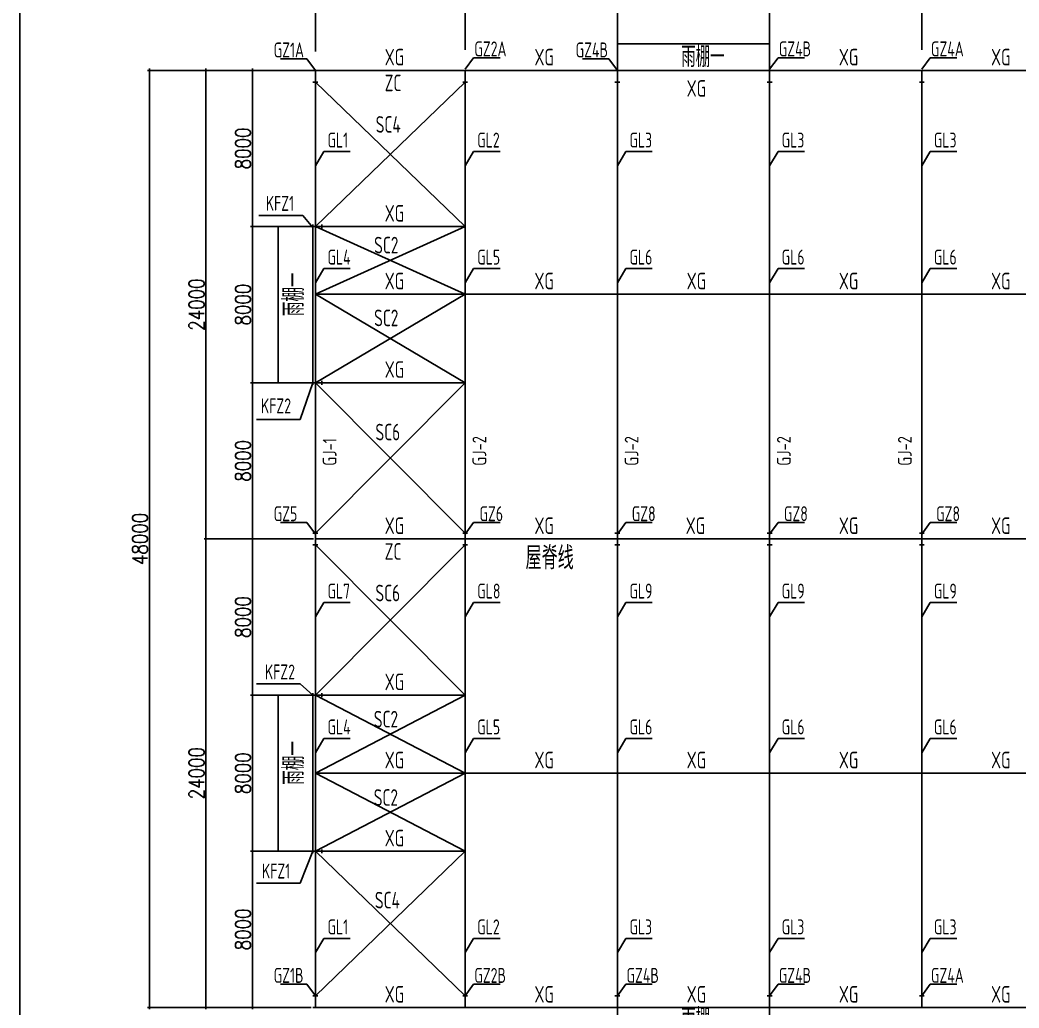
# Model space of a CAD drawing. Header units: millimetres. Extents: x 2451220 to 4527627, y -5186613 to -1639140.
# Drawn here: x 2609030 to 2660226, y -1731868 to -1681263 of the extents above; entities that cross this region are included whole.
import ezdxf

# ---------------------------------------------------------------- set-up
doc = ezdxf.new("R2010")
doc.units = ezdxf.units.MM
doc.header["$LTSCALE"] = 1000
doc.header["$PDMODE"] = 34
doc.layers.add('STAIR', color=2, linetype='Continuous')
doc.styles.add('DIM_FONT', font='simplex.shx', dxfattribs={"width": 0.8, "bigfont": 'hztxt.shx'})
doc.styles.add('TSSD_Label', font='Tssdeng.shx', dxfattribs={"width": 0.7, "bigfont": 'hztxt.shx'})
doc.styles.add('TSSD_Rein', font='Tssdeng.shx', dxfattribs={"width": 0.7, "bigfont": 'hztxt.shx'})
doc.dimstyles.new('WGH(1)', dxfattribs={"dimscale": 1.2, "dimtxt": 100, "dimasz": 0.5, "dimexe": 75, "dimexo": 75, "dimgap": 75, "dimtad": 1, "dimdec": 0, "dimzin": 0, "dimdsep": 46, "dimtxsty": 'DIM_FONT', "dimblk1": '_DIMX', "dimblk2": '_DIMX', "dimsah": 1, "dimcen": 0.09, "dimclrd": 3, "dimclre": 3, "dimclrt": 7, "dimadec": 0, "dimazin": 0, "dimtfac": 1, "dimtdec": 0, "dimtix": 1, "dimtmove": 2, "dimatfit": 3, "dimldrblk": '_DIMX', "dimfxl": 1, "dimtolj": 1, "dimtzin": 0, "dimarcsym": 0})

# ---------------------------------------------------------------- blocks, each defined once
blk = doc.blocks.new('_DIMX')
blk.add_line((-150, 0), (150, 0))
at = {"const_width": 50}
blk.add_lwpolyline([(-70, -70), (70, 70)], dxfattribs=at)
blk = doc.blocks.new('*D311')
at = {"color": 3, "lineweight": -2}
for p, q in [((2624169, -1682882), (2624169, -1680168)), ((2624170, -1680258), (2631844, -1680258)), ((2631844, -1682792), (2631844, -1680168))]:
    blk.add_line(p, q, dxfattribs=at)
at = {"layer": 'Defpoints', "color": 0}
for p in [(2631844, -1680258), (2624169, -1682972), (2631844, -1682882)]:
    blk.add_point(p, dxfattribs=at)
at = {"color": 3, "lineweight": -2, "xscale": 0.6, "yscale": 0.6, "zscale": 0.6, "rotation": 180}
blk.add_blockref('_DIMX', (2624169, -1680258), dxfattribs=at)
at = {"color": 3, "lineweight": -2, "xscale": 0.6, "yscale": 0.6, "zscale": 0.6}
blk.add_blockref('_DIMX', (2631844, -1680258), dxfattribs=at)
at = {"color": 7, "insert": (2628007, -1679778), "char_height": 780, "attachment_point": 5, "style": 'DIM_FONT'}
blk.add_mtext('\\A1;7675', dxfattribs=at)
blk = doc.blocks.new('*D312')
at = {"color": 3, "lineweight": -2}
for p, q in [((2631844, -1682792), (2631844, -1680168)), ((2631845, -1680258), (2639644, -1680258)), ((2639644, -1682792), (2639644, -1680168))]:
    blk.add_line(p, q, dxfattribs=at)
at = {"layer": 'Defpoints', "color": 0}
for p in [(2639644, -1680258), (2631844, -1682882), (2639644, -1682882)]:
    blk.add_point(p, dxfattribs=at)
at = {"color": 3, "lineweight": -2, "xscale": 0.6, "yscale": 0.6, "zscale": 0.6, "rotation": 180}
blk.add_blockref('_DIMX', (2631844, -1680258), dxfattribs=at)
at = {"color": 3, "lineweight": -2, "xscale": 0.6, "yscale": 0.6, "zscale": 0.6}
blk.add_blockref('_DIMX', (2639644, -1680258), dxfattribs=at)
at = {"color": 7, "insert": (2635744, -1679778), "char_height": 780, "attachment_point": 5, "style": 'DIM_FONT'}
blk.add_mtext('\\A1;7800', dxfattribs=at)
blk = doc.blocks.new('*D313')
at = {"color": 3, "lineweight": -2}
for p, q in [((2639644, -1682792), (2639644, -1680168)), ((2639645, -1680258), (2647444, -1680258)), ((2647444, -1682792), (2647444, -1680168))]:
    blk.add_line(p, q, dxfattribs=at)
at = {"layer": 'Defpoints', "color": 0}
for p in [(2647444, -1680258), (2639644, -1682882), (2647444, -1682882)]:
    blk.add_point(p, dxfattribs=at)
at = {"color": 3, "lineweight": -2, "xscale": 0.6, "yscale": 0.6, "zscale": 0.6, "rotation": 180}
blk.add_blockref('_DIMX', (2639644, -1680258), dxfattribs=at)
at = {"color": 3, "lineweight": -2, "xscale": 0.6, "yscale": 0.6, "zscale": 0.6}
blk.add_blockref('_DIMX', (2647444, -1680258), dxfattribs=at)
at = {"color": 7, "insert": (2643544, -1679778), "char_height": 780, "attachment_point": 5, "style": 'DIM_FONT'}
blk.add_mtext('\\A1;7800', dxfattribs=at)
blk = doc.blocks.new('*D314')
at = {"color": 3, "lineweight": -2}
for p, q in [((2647444, -1682792), (2647444, -1680168)), ((2647445, -1680258), (2655244, -1680258)), ((2655244, -1682792), (2655244, -1680168))]:
    blk.add_line(p, q, dxfattribs=at)
at = {"layer": 'Defpoints', "color": 0}
for p in [(2655244, -1680258), (2647444, -1682882), (2655244, -1682882)]:
    blk.add_point(p, dxfattribs=at)
at = {"color": 3, "lineweight": -2, "xscale": 0.6, "yscale": 0.6, "zscale": 0.6, "rotation": 180}
blk.add_blockref('_DIMX', (2647444, -1680258), dxfattribs=at)
at = {"color": 3, "lineweight": -2, "xscale": 0.6, "yscale": 0.6, "zscale": 0.6}
blk.add_blockref('_DIMX', (2655244, -1680258), dxfattribs=at)
at = {"color": 7, "insert": (2651344, -1679778), "char_height": 780, "attachment_point": 5, "style": 'DIM_FONT'}
blk.add_mtext('\\A1;7800', dxfattribs=at)
blk = doc.blocks.new('*D315')
at = {"color": 3, "lineweight": -2}
for p, q in [((2655244, -1682792), (2655244, -1680168)), ((2655245, -1680258), (2663044, -1680258)), ((2663044, -1682792), (2663044, -1680168))]:
    blk.add_line(p, q, dxfattribs=at)
at = {"layer": 'Defpoints', "color": 0}
for p in [(2663044, -1680258), (2655244, -1682882), (2663044, -1682882)]:
    blk.add_point(p, dxfattribs=at)
at = {"color": 3, "lineweight": -2, "xscale": 0.6, "yscale": 0.6, "zscale": 0.6, "rotation": 180}
blk.add_blockref('_DIMX', (2655244, -1680258), dxfattribs=at)
at = {"color": 3, "lineweight": -2, "xscale": 0.6, "yscale": 0.6, "zscale": 0.6}
blk.add_blockref('_DIMX', (2663044, -1680258), dxfattribs=at)
at = {"color": 7, "insert": (2659144, -1679778), "char_height": 780, "attachment_point": 5, "style": 'DIM_FONT'}
blk.add_mtext('\\A1;7800', dxfattribs=at)
blk = doc.blocks.new('*D321')
at = {"color": 3, "lineweight": -2}
for p, q in [((2624079, -1683842), (2620847, -1683842)), ((2620937, -1683842), (2620937, -1691841)), ((2624079, -1691842), (2620847, -1691842))]:
    blk.add_line(p, q, dxfattribs=at)
at = {"layer": 'Defpoints', "color": 0}
for p in [(2624169, -1683842), (2620937, -1691842), (2624169, -1691842)]:
    blk.add_point(p, dxfattribs=at)
at = {"color": 3, "lineweight": -2, "xscale": 0.6, "yscale": 0.6, "zscale": 0.6}
for p, rotation in [((2620937, -1683842), 90), ((2620937, -1691842), 270)]:
    blk.add_blockref('_DIMX', p, dxfattribs=dict(at, rotation=rotation))
at = {"color": 7, "insert": (2620457, -1687842), "char_height": 780, "attachment_point": 5, "rotation": 90, "style": 'DIM_FONT'}
blk.add_mtext('\\A1;8000', dxfattribs=at)
blk = doc.blocks.new('*D1609')
at = {"color": 3, "lineweight": -2}
for p, q in [((2624079, -1691842), (2620847, -1691842)), ((2620937, -1691842), (2620937, -1699841)), ((2624079, -1699842), (2620847, -1699842))]:
    blk.add_line(p, q, dxfattribs=at)
at = {"layer": 'Defpoints', "color": 0}
for p in [(2624169, -1691842), (2620937, -1699842), (2624169, -1699842)]:
    blk.add_point(p, dxfattribs=at)
at = {"color": 3, "lineweight": -2, "xscale": 0.6, "yscale": 0.6, "zscale": 0.6}
for p, rotation in [((2620937, -1691842), 90), ((2620937, -1699842), 270)]:
    blk.add_blockref('_DIMX', p, dxfattribs=dict(at, rotation=rotation))
at = {"color": 7, "insert": (2620457, -1695842), "char_height": 780, "attachment_point": 5, "rotation": 90, "style": 'DIM_FONT'}
blk.add_mtext('\\A1;8000', dxfattribs=at)
blk = doc.blocks.new('*D1610')
at = {"color": 3, "lineweight": -2}
for p, q in [((2624079, -1699842), (2620847, -1699842)), ((2620937, -1699842), (2620937, -1707841)), ((2624079, -1707842), (2620847, -1707842))]:
    blk.add_line(p, q, dxfattribs=at)
at = {"layer": 'Defpoints', "color": 0}
for p in [(2624169, -1699842), (2620937, -1707842), (2624169, -1707842)]:
    blk.add_point(p, dxfattribs=at)
at = {"color": 3, "lineweight": -2, "xscale": 0.6, "yscale": 0.6, "zscale": 0.6}
for p, rotation in [((2620937, -1699842), 90), ((2620937, -1707842), 270)]:
    blk.add_blockref('_DIMX', p, dxfattribs=dict(at, rotation=rotation))
at = {"color": 7, "insert": (2620457, -1703842), "char_height": 780, "attachment_point": 5, "rotation": 90, "style": 'DIM_FONT'}
blk.add_mtext('\\A1;8000', dxfattribs=at)
blk = doc.blocks.new('*D1611')
at = {"color": 3, "lineweight": -2}
for p, q in [((2624079, -1707842), (2620847, -1707842)), ((2620937, -1707842), (2620937, -1715841)), ((2624079, -1715842), (2620847, -1715842))]:
    blk.add_line(p, q, dxfattribs=at)
at = {"layer": 'Defpoints', "color": 0}
for p in [(2624169, -1707842), (2620937, -1715842), (2624169, -1715842)]:
    blk.add_point(p, dxfattribs=at)
at = {"color": 3, "lineweight": -2, "xscale": 0.6, "yscale": 0.6, "zscale": 0.6}
for p, rotation in [((2620937, -1707842), 90), ((2620937, -1715842), 270)]:
    blk.add_blockref('_DIMX', p, dxfattribs=dict(at, rotation=rotation))
at = {"color": 7, "insert": (2620457, -1711842), "char_height": 780, "attachment_point": 5, "rotation": 90, "style": 'DIM_FONT'}
blk.add_mtext('\\A1;8000', dxfattribs=at)
blk = doc.blocks.new('*D1612')
at = {"color": 3, "lineweight": -2}
for p, q in [((2624079, -1715842), (2620847, -1715842)), ((2620937, -1715842), (2620937, -1723841)), ((2624079, -1723842), (2620847, -1723842))]:
    blk.add_line(p, q, dxfattribs=at)
at = {"layer": 'Defpoints', "color": 0}
for p in [(2624169, -1715842), (2620937, -1723842), (2624169, -1723842)]:
    blk.add_point(p, dxfattribs=at)
at = {"color": 3, "lineweight": -2, "xscale": 0.6, "yscale": 0.6, "zscale": 0.6}
for p, rotation in [((2620937, -1715842), 90), ((2620937, -1723842), 270)]:
    blk.add_blockref('_DIMX', p, dxfattribs=dict(at, rotation=rotation))
at = {"color": 7, "insert": (2620457, -1719842), "char_height": 780, "attachment_point": 5, "rotation": 90, "style": 'DIM_FONT'}
blk.add_mtext('\\A1;8000', dxfattribs=at)
blk = doc.blocks.new('*D1613')
at = {"color": 3, "lineweight": -2}
for p, q in [((2624079, -1723842), (2620847, -1723842)), ((2620937, -1723842), (2620937, -1731841)), ((2623954, -1731842), (2620847, -1731842))]:
    blk.add_line(p, q, dxfattribs=at)
at = {"layer": 'Defpoints', "color": 0}
for p in [(2624169, -1723842), (2620937, -1731842), (2624044, -1731842)]:
    blk.add_point(p, dxfattribs=at)
at = {"color": 3, "lineweight": -2, "xscale": 0.6, "yscale": 0.6, "zscale": 0.6}
for p, rotation in [((2620937, -1723842), 90), ((2620937, -1731842), 270)]:
    blk.add_blockref('_DIMX', p, dxfattribs=dict(at, rotation=rotation))
at = {"color": 7, "insert": (2620457, -1727842), "char_height": 780, "attachment_point": 5, "rotation": 90, "style": 'DIM_FONT'}
blk.add_mtext('\\A1;8000', dxfattribs=at)
blk = doc.blocks.new('*D322')
at = {"color": 3, "lineweight": -2}
for p, q in [((2622310, -1683842), (2618471, -1683842)), ((2618561, -1683842), (2618561, -1707841)), ((2621834, -1707842), (2618471, -1707842))]:
    blk.add_line(p, q, dxfattribs=at)
at = {"layer": 'Defpoints', "color": 0}
for p in [(2622400, -1683842), (2618561, -1707842), (2621924, -1707842)]:
    blk.add_point(p, dxfattribs=at)
at = {"color": 3, "lineweight": -2, "xscale": 0.6, "yscale": 0.6, "zscale": 0.6}
for p, rotation in [((2618561, -1683842), 90), ((2618561, -1707842), 270)]:
    blk.add_blockref('_DIMX', p, dxfattribs=dict(at, rotation=rotation))
at = {"color": 7, "insert": (2618081, -1695842), "char_height": 780, "attachment_point": 5, "rotation": 90, "style": 'DIM_FONT'}
blk.add_mtext('\\A1;24000', dxfattribs=at)
blk = doc.blocks.new('*D323')
at = {"color": 3, "lineweight": -2}
for p, q in [((2621834, -1707842), (2618471, -1707842)), ((2618561, -1707842), (2618561, -1731841)), ((2622310, -1731842), (2618471, -1731842))]:
    blk.add_line(p, q, dxfattribs=at)
at = {"layer": 'Defpoints', "color": 0}
for p in [(2621924, -1707842), (2618561, -1731842), (2622400, -1731842)]:
    blk.add_point(p, dxfattribs=at)
at = {"color": 3, "lineweight": -2, "xscale": 0.6, "yscale": 0.6, "zscale": 0.6}
for p, rotation in [((2618561, -1707842), 90), ((2618561, -1731842), 270)]:
    blk.add_blockref('_DIMX', p, dxfattribs=dict(at, rotation=rotation))
at = {"color": 7, "insert": (2618081, -1719842), "char_height": 780, "attachment_point": 5, "rotation": 90, "style": 'DIM_FONT'}
blk.add_mtext('\\A1;24000', dxfattribs=at)
blk = doc.blocks.new('*D324')
at = {"color": 3, "lineweight": -2}
for p, q in [((2622220, -1683842), (2615569, -1683842)), ((2615659, -1731841), (2615659, -1683842)), ((2622310, -1731842), (2615569, -1731842))]:
    blk.add_line(p, q, dxfattribs=at)
at = {"layer": 'Defpoints', "color": 0}
for p in [(2615659, -1683842), (2622310, -1683842), (2622400, -1731842)]:
    blk.add_point(p, dxfattribs=at)
at = {"color": 3, "lineweight": -2, "xscale": 0.6, "yscale": 0.6, "zscale": 0.6}
for p, rotation in [((2615659, -1683842), 90), ((2615659, -1731842), 270)]:
    blk.add_blockref('_DIMX', p, dxfattribs=dict(at, rotation=rotation))
at = {"color": 7, "insert": (2615179, -1707842), "char_height": 780, "attachment_point": 5, "rotation": 90, "style": 'DIM_FONT'}
blk.add_mtext('\\A1;48000', dxfattribs=at)

msp = doc.modelspace()

# ---------------------------------------------------------------- linework, layer by layer
for p, q in [((2622380.8, -1683249.8), (2623734.7, -1683249.8)), ((2623734.7, -1683249.8), (2624169.1, -1683841.6)), ((2632278.6, -1683195.5), (2631844.1, -1683787.3)), ((2633632.4, -1683195.5), (2632278.6, -1683195.5)), ((2637855.8, -1683249.8), (2639209.7, -1683249.8)), ((2639209.7, -1683249.8), (2639644.1, -1683841.6)), ((2647878.6, -1683195.5), (2647444.1, -1683787.3)), ((2649232.4, -1683195.5), (2647878.6, -1683195.5)), ((2655678.6, -1683195.5), (2655244.1, -1683787.3)), ((2657032.4, -1683195.5), (2655678.6, -1683195.5)), ((2624044.1, -1683841.6), (2624294.1, -1683841.6)), ((2624169.1, -1683841.6), (2709719.1, -1683841.6)), ((2624169.1, -1683841.6), (2624169.1, -1731841.6)), ((2624169.1, -1683841.6), (2709719.1, -1683841.6)), ((2624169.1, -1683841.6), (2624169.1, -1684441.6)), ((2631719.1, -1683841.6), (2631969.1, -1683841.6)), ((2631844.1, -1683841.6), (2631844.1, -1731841.6)), ((2631844.1, -1683841.6), (2631844.1, -1684441.6)), ((2639519.1, -1683841.6), (2639769.1, -1683841.6)), ((2639644.1, -1683841.6), (2639644.1, -1731841.6)), ((2639644.1, -1683841.6), (2639644.1, -1684441.6)), ((2647319.1, -1683841.6), (2647569.1, -1683841.6)), ((2647444.1, -1683841.6), (2647444.1, -1731841.6)), ((2647444.1, -1683841.6), (2647444.1, -1684441.6)), ((2655119.1, -1683841.6), (2655369.1, -1683841.6)), ((2655244.1, -1683841.6), (2655244.1, -1731841.6)), ((2655244.1, -1683841.6), (2655244.1, -1684441.6)), ((2624044.1, -1684441.6), (2624294.1, -1684441.6)), ((2624169.1, -1691841.6), (2631844.1, -1684441.6)), ((2631844.1, -1691841.6), (2624169.1, -1684441.6)), ((2631719.1, -1684441.6), (2631969.1, -1684441.6)), ((2639519.1, -1684441.6), (2639769.1, -1684441.6)), ((2647319.1, -1684441.6), (2647569.1, -1684441.6)), ((2655119.1, -1684441.6), (2655369.1, -1684441.6)), ((2624603.6, -1688003.2), (2624169.1, -1688733.1)), ((2625957.4, -1688003.2), (2624603.6, -1688003.2)), ((2632278.6, -1688003.2), (2631844.1, -1688733.1)), ((2633632.4, -1688003.2), (2632278.6, -1688003.2)), ((2640078.6, -1688003.2), (2639644.1, -1688733.1)), ((2641432.4, -1688003.2), (2640078.6, -1688003.2)), ((2647878.6, -1688003.2), (2647444.1, -1688733.1)), ((2649232.4, -1688003.2), (2647878.6, -1688003.2)), ((2655678.6, -1688003.2), (2655244.1, -1688733.1)), ((2657032.4, -1688003.2), (2655678.6, -1688003.2)), ((2621278.1, -1691271.1), (2623518.3, -1691271.1)), ((2623518.3, -1691271.1), (2624044.1, -1691884.6)), ((2624044.1, -1691741.6), (2624044.1, -1691941.6)), ((2624044.1, -1691841.6), (2624494.1, -1691841.6)), ((2624169.1, -1691841.6), (2631844.1, -1691841.6)), ((2631844.1, -1695309.1), (2624169.1, -1691841.6)), ((2624169.1, -1695309.1), (2631844.1, -1691841.6)), ((2624494.1, -1691741.6), (2624494.1, -1691941.6)), ((2624603.6, -1693998.4), (2624169.1, -1694728.3)), ((2625957.4, -1693998.4), (2624603.6, -1693998.4)), ((2632278.6, -1693998.4), (2631844.1, -1694728.3)), ((2633632.4, -1693998.4), (2632278.6, -1693998.4)), ((2640078.6, -1693998.4), (2639644.1, -1694728.3)), ((2641432.4, -1693998.4), (2640078.6, -1693998.4)), ((2647878.6, -1693998.4), (2647444.1, -1694728.3)), ((2649232.4, -1693998.4), (2647878.6, -1693998.4)), ((2655678.6, -1693998.4), (2655244.1, -1694728.3)), ((2657032.4, -1693998.4), (2655678.6, -1693998.4)), ((2624169.1, -1695309.1), (2709719.1, -1695309.1)), ((2624169.1, -1699841.6), (2631844.1, -1695309.1)), ((2631844.1, -1699841.6), (2624169.1, -1695309.1)), ((2623393.3, -1701721.6), (2624044.1, -1699841.6)), ((2624044.1, -1699741.6), (2624044.1, -1699941.6)), ((2624044.1, -1699841.6), (2624494.1, -1699841.6)), ((2624169.1, -1699841.6), (2631844.1, -1699841.6)), ((2631844.1, -1707541.6), (2624169.1, -1699841.6)), ((2624169.1, -1707541.6), (2631844.1, -1699841.6)), ((2624494.1, -1699741.6), (2624494.1, -1699941.6)), ((2621153.1, -1701721.6), (2623393.3, -1701721.6)), ((2622380.8, -1707004.4), (2623734.7, -1707004.4)), ((2623734.7, -1707004.4), (2624169.1, -1707596.2)), ((2632278.6, -1707004.4), (2631844.1, -1707596.2)), ((2633632.4, -1707004.4), (2632278.6, -1707004.4)), ((2640078.6, -1707004.4), (2639644.1, -1707596.2)), ((2641432.4, -1707004.4), (2640078.6, -1707004.4)), ((2647878.6, -1707004.4), (2647444.1, -1707596.2)), ((2649232.4, -1707004.4), (2647878.6, -1707004.4)), ((2655678.6, -1707004.4), (2655244.1, -1707596.2)), ((2657032.4, -1707004.4), (2655678.6, -1707004.4)), ((2624044.1, -1707541.6), (2624294.1, -1707541.6)), ((2624169.1, -1707541.6), (2624169.1, -1708141.6)), ((2624169.1, -1707841.6), (2709719.1, -1707841.6)), ((2631719.1, -1707541.6), (2631969.1, -1707541.6)), ((2631844.1, -1707541.6), (2631844.1, -1708141.6)), ((2639519.1, -1707541.6), (2639769.1, -1707541.6)), ((2639644.1, -1707541.6), (2639644.1, -1708141.6)), ((2647319.1, -1707541.6), (2647569.1, -1707541.6)), ((2647444.1, -1707541.6), (2647444.1, -1708141.6)), ((2655119.1, -1707541.6), (2655369.1, -1707541.6)), ((2655244.1, -1707541.6), (2655244.1, -1708141.6)), ((2624044.1, -1708141.6), (2624294.1, -1708141.6)), ((2624169.1, -1715841.6), (2631844.1, -1708141.6)), ((2631844.1, -1715841.6), (2624169.1, -1708141.6)), ((2631719.1, -1708141.6), (2631969.1, -1708141.6)), ((2639519.1, -1708141.6), (2639769.1, -1708141.6)), ((2647319.1, -1708141.6), (2647569.1, -1708141.6)), ((2655119.1, -1708141.6), (2655369.1, -1708141.6)), ((2624603.6, -1711102.2), (2624169.1, -1711832.1)), ((2625957.4, -1711102.2), (2624603.6, -1711102.2)), ((2632278.6, -1711102.2), (2631844.1, -1711832.1)), ((2633632.4, -1711102.2), (2632278.6, -1711102.2)), ((2640078.6, -1711102.2), (2639644.1, -1711832.1)), ((2641432.4, -1711102.2), (2640078.6, -1711102.2)), ((2647878.6, -1711102.2), (2647444.1, -1711832.1)), ((2649232.4, -1711102.2), (2647878.6, -1711102.2)), ((2655678.6, -1711102.2), (2655244.1, -1711832.1)), ((2657032.4, -1711102.2), (2655678.6, -1711102.2)), ((2621153.1, -1715271.1), (2623393.3, -1715271.1)), ((2623393.3, -1715271.1), (2624044.1, -1715841.6)), ((2624044.1, -1715741.6), (2624044.1, -1715941.6)), ((2624044.1, -1715841.6), (2624494.1, -1715841.6)), ((2624169.1, -1715841.6), (2631844.1, -1715841.6)), ((2631844.1, -1719841.6), (2624169.1, -1715841.6)), ((2624169.1, -1719841.6), (2631844.1, -1715841.6)), ((2624494.1, -1715741.6), (2624494.1, -1715941.6)), ((2624603.6, -1718060.5), (2624169.1, -1718790.3)), ((2625957.4, -1718060.5), (2624603.6, -1718060.5)), ((2632278.6, -1718060.5), (2631844.1, -1718790.3)), ((2633632.4, -1718060.5), (2632278.6, -1718060.5)), ((2640078.6, -1718060.5), (2639644.1, -1718790.3)), ((2641432.4, -1718060.5), (2640078.6, -1718060.5)), ((2647878.6, -1718060.5), (2647444.1, -1718790.3)), ((2649232.4, -1718060.5), (2647878.6, -1718060.5)), ((2655678.6, -1718060.5), (2655244.1, -1718790.3)), ((2657032.4, -1718060.5), (2655678.6, -1718060.5)), ((2624169.1, -1719841.6), (2709719.1, -1719841.6)), ((2624169.1, -1723841.6), (2631844.1, -1719841.6)), ((2631844.1, -1723841.6), (2624169.1, -1719841.6)), ((2624044.1, -1723741.6), (2624044.1, -1723941.6)), ((2624494.1, -1723741.6), (2624494.1, -1723941.6)), ((2623393.3, -1725470.1), (2624044.1, -1723841.6)), ((2624044.1, -1723841.6), (2624494.1, -1723841.6)), ((2624169.1, -1723841.6), (2631844.1, -1723841.6)), ((2631844.1, -1731241.6), (2624169.1, -1723841.6)), ((2624169.1, -1731241.6), (2631844.1, -1723841.6)), ((2621153.1, -1725470.1), (2623393.3, -1725470.1)), ((2624603.6, -1728302.2), (2624169.1, -1729032.1)), ((2625957.4, -1728302.2), (2624603.6, -1728302.2)), ((2632278.6, -1728302.2), (2631844.1, -1729032.1)), ((2633632.4, -1728302.2), (2632278.6, -1728302.2)), ((2640078.6, -1728302.2), (2639644.1, -1729032.1)), ((2641432.4, -1728302.2), (2640078.6, -1728302.2)), ((2647878.6, -1728302.2), (2647444.1, -1729032.1)), ((2649232.4, -1728302.2), (2647878.6, -1728302.2)), ((2655678.6, -1728302.2), (2655244.1, -1729032.1)), ((2657032.4, -1728302.2), (2655678.6, -1728302.2)), ((2622380.8, -1730649.8), (2623734.7, -1730649.8)), ((2623734.7, -1730649.8), (2624169.1, -1731241.6)), ((2632278.6, -1730649.8), (2631844.1, -1731241.6)), ((2633632.4, -1730649.8), (2632278.6, -1730649.8)), ((2640078.6, -1730649.8), (2639644.1, -1731241.6)), ((2641432.4, -1730649.8), (2640078.6, -1730649.8)), ((2647878.6, -1730649.8), (2647444.1, -1731241.6)), ((2649232.4, -1730649.8), (2647878.6, -1730649.8)), ((2655678.6, -1730649.8), (2655244.1, -1731241.6)), ((2657032.4, -1730649.8), (2655678.6, -1730649.8)), ((2624044.1, -1731241.6), (2624294.1, -1731241.6)), ((2624169.1, -1731241.6), (2624169.1, -1731841.6)), ((2631719.1, -1731241.6), (2631969.1, -1731241.6)), ((2631844.1, -1731241.6), (2631844.1, -1731841.6)), ((2639519.1, -1731241.6), (2639769.1, -1731241.6)), ((2639644.1, -1731241.6), (2639644.1, -1731841.6)), ((2647319.1, -1731241.6), (2647569.1, -1731241.6)), ((2647444.1, -1731241.6), (2647444.1, -1731841.6)), ((2655119.1, -1731241.6), (2655369.1, -1731241.6)), ((2655244.1, -1731241.6), (2655244.1, -1731841.6)), ((2624044.1, -1731841.6), (2624294.1, -1731841.6)), ((2624169.1, -1731841.6), (2709719.1, -1731841.6)), ((2624169.1, -1731841.6), (2709719.1, -1731841.6)), ((2631719.1, -1731841.6), (2631969.1, -1731841.6)), ((2639519.1, -1731841.6), (2639769.1, -1731841.6)), ((2647319.1, -1731841.6), (2647569.1, -1731841.6)), ((2655119.1, -1731841.6), (2655369.1, -1731841.6))]:
    msp.add_line(p, q)
for points in [[(2609029.6, -1674411.8), (2725012.8, -1674411.8), (2725012.8, -1757209.1), (2609029.6, -1757209.1)], [(2639644.1, -1683841.6), (2647444.1, -1683841.6), (2647444.1, -1682489.1), (2639644.1, -1682489.1)], [(2624044.1, -1691841.6), (2622258.7, -1691841.6), (2622258.7, -1699841.6), (2624044.1, -1699841.6)], [(2624044.1, -1715841.6), (2622258.7, -1715841.6), (2622258.7, -1723841.6), (2624044.1, -1723841.6)], [(2639644.1, -1731841.6), (2647444.1, -1731841.6), (2647444.1, -1733194.1), (2639644.1, -1733194.1)]]:
    msp.add_lwpolyline(points, close=True)

# ---------------------------------------------------------------- texts
at = {"lineweight": -3, "style": 'TSSD_Label', "width": 0.7}
for s, height, p in [('GZ1A', 764.47, (2622031.4, -1683179.2)), ('XG', 849.79, (2627719.3, -1683590.2)), ('GZ2A', 764.47, (2632314.8, -1683125)), ('XG', 849.79, (2635394.3, -1683590.2)), ('GZ4B', 764.47, (2637506.4, -1683179.2)), ('雨棚一', 1062.23, (2642911.4, -1683677.4)), ('GZ4B', 764.47, (2647914.8, -1683125)), ('XG', 849.79, (2650994.3, -1683590.2)), ('GZ4A', 764.47, (2655714.8, -1683125)), ('XG', 849.79, (2658794.3, -1683590.2)), ('ZC', 849.79, (2627719.3, -1684909.3)), ('XG', 849.79, (2643194.3, -1685194)), ('SC4', 849.79, (2627258.5, -1687037.3)), ('KFZ1', 764.47, (2621628.6, -1691037.9)), ('XG', 849.79, (2627719.3, -1691590.2)), ('SC2', 849.79, (2627176.7, -1693218)), ('XG', 849.79, (2627719.3, -1695057.6)), ('XG', 849.79, (2635394.3, -1695057.6)), ('XG', 849.79, (2643194.3, -1695057.6)), ('XG', 849.79, (2650994.3, -1695057.6)), ('XG', 849.79, (2658794.3, -1695057.6)), ('SC2', 849.79, (2627176.7, -1696947.2)), ('XG', 849.79, (2627719.3, -1699590.2)), ('KFZ2', 764.47, (2621380.4, -1701409.7)), ('SC6', 849.79, (2627246.2, -1702794.4)), ('GZ5', 764.47, (2622031.4, -1706933.8)), ('GZ6', 764.47, (2632580.4, -1706933.8)), ('GZ8', 764.47, (2640380.4, -1706933.8)), ('GZ8', 764.47, (2648180.4, -1706933.8)), ('GZ8', 764.47, (2655980.4, -1706933.8)), ('XG', 849.79, (2627719.3, -1707590.2)), ('XG', 849.79, (2635394.3, -1707590.2)), ('XG', 849.79, (2643144.2, -1707590.2)), ('XG', 849.79, (2650994.3, -1707590.2)), ('XG', 849.79, (2658794.3, -1707590.2)), ('ZC', 849.79, (2627719.3, -1708909.3)), ('屋脊线', 1178.79, (2634933.8, -1709403.7)), ('SC6', 849.79, (2627244.3, -1711037.8)), ('KFZ2', 764.47, (2621582.5, -1715037.9)), ('XG', 849.79, (2627719.3, -1715590.2)), ('SC2', 849.79, (2627161, -1717497.1)), ('XG', 849.79, (2627719.3, -1719590.2)), ('XG', 849.79, (2635394.3, -1719590.2)), ('XG', 849.79, (2643194.3, -1719590.2)), ('XG', 849.79, (2650994.3, -1719590.2)), ('XG', 849.79, (2658794.3, -1719590.2)), ('XG', 849.79, (2658794.3, -1719590.2)), ('SC2', 849.79, (2627157.6, -1721510.5)), ('XG', 849.79, (2627719.3, -1723590.2)), (' KFZ1', 764.47, (2621107.9, -1725236.9)), ('SC4', 849.79, (2627215.7, -1726767.4)), ('GZ1B', 764.47, (2622031.4, -1730579.2)), ('GZ2B', 764.47, (2632314.8, -1730579.2)), ('GZ4B', 764.47, (2640114.8, -1730579.2)), ('GZ4B', 764.47, (2647914.8, -1730579.2)), ('GZ4A', 764.47, (2655714.8, -1730579.2)), ('XG', 849.79, (2627719.3, -1731590.2)), ('XG', 849.79, (2635394.3, -1731590.2)), ('XG', 849.79, (2643194.3, -1731590.2)), ('XG', 849.79, (2650994.3, -1731590.2)), ('XG', 849.79, (2658794.3, -1731590.2)), ('雨棚一', 1062.23, (2642911.4, -1732943))]:
    msp.add_text(s, height=height, dxfattribs=at).set_placement(p)
for s, height, rotation, p in [('GL1', 764.47, 360, (2624787.8, -1687796.1)), ('GL2', 764.47, 360, (2632462.8, -1687796.1)), ('GL3', 764.47, 360, (2640262.8, -1687796.1)), ('GL3', 764.47, 360, (2648062.8, -1687796.1)), ('GL3', 764.47, 360, (2655862.8, -1687796.1)), ('GL4', 764.47, 360, (2624787.8, -1693791.3)), ('GL5', 764.47, 360, (2632462.8, -1693791.3)), ('GL6', 764.47, 360, (2640262.8, -1693791.3)), ('GL6', 764.47, 360, (2648062.8, -1693791.3)), ('GL6', 764.47, 360, (2655862.8, -1693791.3)), ('雨棚一', 1062.23, 90, (2623584.6, -1696431.2)), ('GL7', 764.47, 360, (2624787.8, -1710895.1)), ('GL8', 764.47, 360, (2632462.8, -1710895.1)), ('GL9', 764.47, 360, (2640262.8, -1710895.1)), ('GL9', 764.47, 360, (2648062.8, -1710895.1)), ('GL9', 764.47, 360, (2655862.8, -1710895.1)), ('GL4', 764.47, 360, (2624787.8, -1717853.4)), ('GL5', 764.47, 360, (2632462.8, -1717853.4)), ('GL6', 764.47, 360, (2640262.8, -1717853.4)), ('GL6', 764.47, 360, (2648062.8, -1717853.4)), ('GL6', 764.47, 360, (2655862.8, -1717853.4)), ('雨棚一', 1062.23, 90, (2623584.6, -1720431.2)), ('GL1', 764.47, 360, (2624787.8, -1728095.1)), ('GL2', 764.47, 360, (2632462.8, -1728095.1)), ('GL3', 764.47, 360, (2640262.8, -1728095.1)), ('GL3', 764.47, 360, (2648062.8, -1728095.1)), ('GL3', 764.47, 360, (2655862.8, -1728095.1))]:
    msp.add_text(s, height=height, rotation=rotation, dxfattribs=at).set_placement(p)
at = {"layer": 'STAIR', "style": 'TSSD_Rein', "width": 0.8}
for s, p in [('GJ-1', (2625250.6, -1704093)), ('GJ-2', (2632925.6, -1704093)), ('GJ-2', (2640725.6, -1704093)), ('GJ-2', (2648525.6, -1704093)), ('GJ-2', (2654725.4, -1704093))]:
    msp.add_text(s, height=705.28, rotation=90, dxfattribs=at).set_placement(p)

# ---------------------------------------------------------------- dimensions: what is measured, and where the dimension line sits
for base, p1, p2, picture, middle in [((2631844.1, -1680258), (2624169.1, -1682972.2), (2631844.1, -1682882.2), '*D311', (2628006.6, -1679778)), ((2639644.1, -1680258), (2631844.1, -1682882.2), (2639644.1, -1682882.2), '*D312', (2635744.1, -1679778)), ((2647444.1, -1680258), (2639644.1, -1682882.2), (2647444.1, -1682882.2), '*D313', (2643544.1, -1679778)), ((2655244.1, -1680258), (2647444.1, -1682882.2), (2655244.1, -1682882.2), '*D314', (2651344.1, -1679778)), ((2663044.1, -1680258), (2655244.1, -1682882.2), (2663044.1, -1682882.2), '*D315', (2659144.1, -1679778))]:
    dim = msp.add_linear_dim(base=base, p1=p1, p2=p2, dimstyle='WGH(1)', override={"dimtxt": 650})
    dim.commit()
    dim.dimension.update_dxf_attribs({"geometry": picture, "text_midpoint": middle})
for base, p1, p2, picture, middle in [((2615659.2, -1683841.6), (2622400.5, -1731841.6), (2622310.5, -1683841.6), '*D324', (2615179.2, -1707841.6)), ((2618560.7, -1707841.6), (2622400.5, -1683841.6), (2621924.4, -1707841.6), '*D322', (2618080.7, -1695841.6)), ((2620936.8, -1691841.6), (2624169.1, -1683841.6), (2624169.1, -1691841.6), '*D321', (2620456.8, -1687841.6)), ((2620936.8, -1699841.6), (2624169.1, -1691841.6), (2624169.1, -1699841.6), '*D1609', (2620456.8, -1695841.6)), ((2620936.8, -1707841.6), (2624169.1, -1699841.6), (2624169.1, -1707841.6), '*D1610', (2620456.8, -1703841.6)), ((2618560.7, -1731841.6), (2621924.4, -1707841.6), (2622400.5, -1731841.6), '*D323', (2618080.7, -1719841.6)), ((2620936.8, -1715841.6), (2624169.1, -1707841.6), (2624169.1, -1715841.6), '*D1611', (2620456.8, -1711841.6)), ((2620936.8, -1723841.6), (2624169.1, -1715841.6), (2624169.1, -1723841.6), '*D1612', (2620456.8, -1719841.6)), ((2620936.8, -1731841.6), (2624169.1, -1723841.6), (2624044.1, -1731841.6), '*D1613', (2620456.8, -1727841.6))]:
    dim = msp.add_linear_dim(base=base, p1=p1, p2=p2, angle=90, dimstyle='WGH(1)', override={"dimtxt": 650})
    dim.commit()
    dim.dimension.update_dxf_attribs({"geometry": picture, "text_midpoint": middle})

doc.saveas('drawing.dxf')
